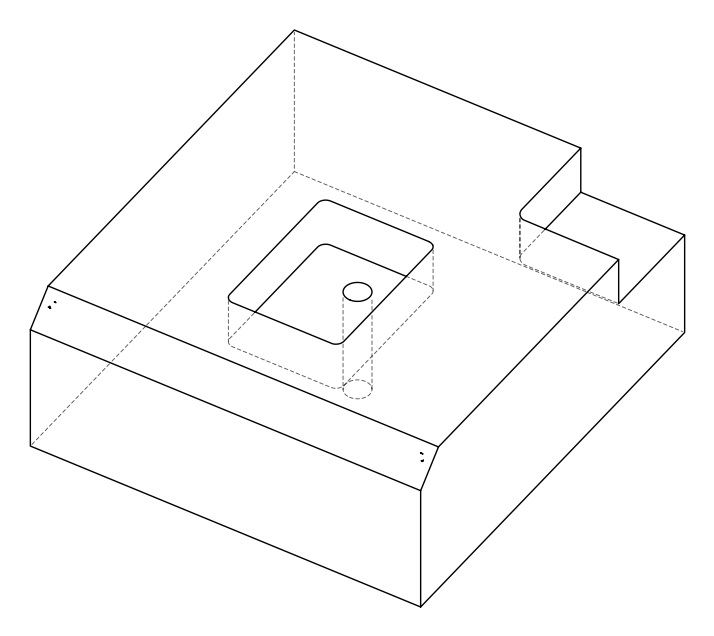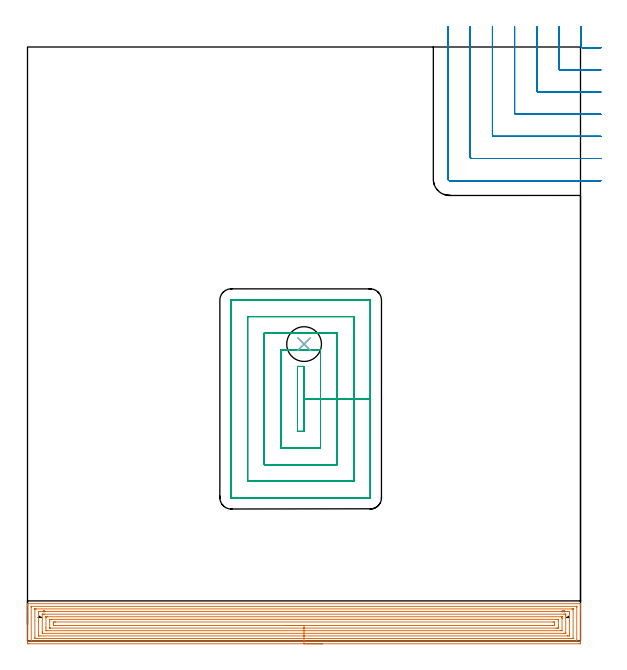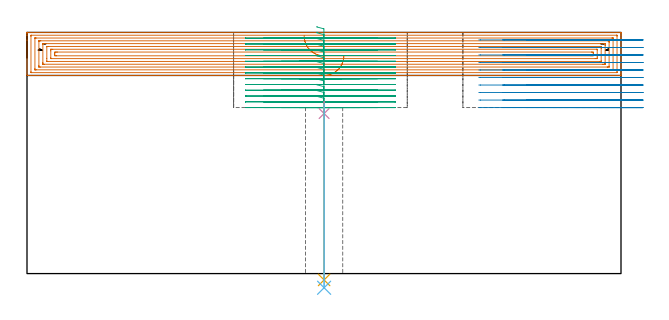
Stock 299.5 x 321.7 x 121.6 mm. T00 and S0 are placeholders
(PLAN: 6 operations, 5 tool changes, 66.2 min)
(1 AREA_MILL | FG_CHAMFER_SURFACE | UGT0205_001 | 19.52 min | 70514 mm3)
(2 MILL_CORNER_NOTCH_RECTANGULAR | CORNER_NOTCH_RECTANGULAR | NXT0201_012 | Follow Part, ap 4, ae 75% | 14.88 min | 242252 mm3)
(3 MILL_RECTANGULAR_POCKET | POCKET_RECTANGULAR_STRAIGHT | NXT0201_011 | Follow Part, ap 3, ae 75% | 30.99 min | 394114 mm3)
(4 SPOT_DRILL | STEP1HOLE | NXT0321_9005460120000 | 0.06 min | 195 mm3)
(5 DRILL_THROUGH_HOLE_INTO_CENTER | STEP1HOLE | NXT0301_065 | 0.36 min | 5645 mm3)
(6 DRILL_TO_ENLARGE_THROUGH_HOLE | STEP1HOLE | UGT0301_256 | 0.38 min | 17425 mm3)
(TOOL UGT0205_001 | Chamfer Mill 20 x 3 x 45 deg. | D20 FL50 Z2)
(TOOL NXT0201_012 | ENDMILL 16mm [2P460-1600-NA 1630] | D16 FL38 Z6)
(TOOL NXT0201_011 | ENDMILL 12mm [2P460-1200-NA 1630] | D12 FL38 Z6)
(TOOL NXT0321_9005460120000 | NC Spot Drill, 142deg, 12mm, Carbide, Uncoated | D12 PA142 FL30 Z2)
(TOOL NXT0301_065 | Carbide Drill 9.4mm [860.1-0940-075A1-MM 2214] | D9.4 PA140 FL98 Z2)
(TOOL UGT0301_256 | Twist Drill 18.8 mm | D18.8 PA118 FL135 Z2)
(OP 1 AREA_MILL)
G17 G21 G94 G90
T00 M6
G54
G17 G0 G90 X159.75 Y-1.5 S1061 M3
G43 Z131.6 H0
Z109.9
G94 G1 X159.712 Z109.028 F250.
X159.598 Z108.164
X159.409 Z107.312
X159.147 Z106.48
X158.813 Z105.674
X158.41 Z104.9
X157.942 Z104.164
X157.411 Z103.472
X156.821 Z102.829
X156.178 Z102.24
X155.486 Z101.708
X154.75 Z101.24
X153.976 Z100.837
X153.17 Z100.503
X152.338 Z100.241
X151.487 Z100.052
X150.622 Z99.938
X149.75 Z99.9
X0.614
X0.313 Y-1.497 Z99.902
X0.01 Y-1.492 Z99.906
X0. Y-1.184 Z100.213
Y16.317 Z117.712
Y18.713 Z120.108
Y19.38 Z120.78
Y19.755 Z121.154
X0.007 Y20.146 Z121.538
X0.01 Y20.197 Z121.588
X0.167 Y20.2 Z121.6
X299.333
X299.49 Y20.197 Z121.588
X299.493 Y20.146 Z121.538
X299.5 Y19.755 Z121.154
Y19.38 Z120.779
Y18.713 Z120.108
Y17.488 Z118.885
Y16.93 Z118.324
Y16.317 Z117.712
Y-0.292 Z101.105
X299.497 Y-0.905 Z100.493
X299.493 Y-1.492 Z99.906
X299.476 Y-1.494 Z99.904
X298.886 Y-1.5 Z99.9
X149.75
Y-0.086 Z101.314
X2.327
X2.181 Y-0.084 Z101.316
X2.085 Y-0.082 Z101.318
X2.014 Y-0.079 Z101.321
X2.01 Y-0.068 Z101.332
X2.007 Y-0.013 Z101.387
X2.001 Y0.385 Z101.785
Y18.219 Z119.619
X2.008 Y18.713 Z120.113
X2.01 Y18.761 Z120.161
X2.019 Y18.779 Z120.179
X2.327 Y18.786 Z120.186
X297.173 Y18.785 Z120.185
X297.319 Y18.784 Z120.184
X297.416 Y18.782 Z120.182
X297.486 Y18.779 Z120.179
X297.49 Y18.768 Z120.168
X297.493 Y18.713 Z120.113
X297.499 Y18.315 Z119.715
Y0.48 Z101.88
X297.492 Y-0.013 Z101.387
X297.49 Y-0.061 Z101.339
X297.482 Y-0.079 Z101.321
X297.173 Y-0.086 Z101.314
X149.75
Y1.328 Z102.728
X4.628 Y1.329 Z102.729
X4.186
X4.038 Y1.331 Z102.731
X4.015 Y1.334 Z102.734
X4.01 Y1.336 Z102.736
X4.007 Y1.363 Z102.763
X4.002 Y1.461 Z102.861
X4. Y1.956 Z103.356
X4.001 Y17.114 Z118.514
X4.005 Y17.3 Z118.7
X4.01 Y17.352 Z118.752
X4.014 Y17.366 Z118.766
X4.021 Y17.367 Z118.767
X4.075 Y17.37 Z118.77
X4.186 Y17.371 Z118.771
X4.636
X294.872
X295.314 Y17.37 Z118.77
X295.462 Y17.368 Z118.768
X295.485 Y17.366 Z118.766
X295.49 Y17.364 Z118.764
X295.493 Y17.337 Z118.737
X295.498 Y17.238 Z118.638
X295.499 Y17.115 Z118.515
X295.5 Y16.93 Z118.33
Y1.585 Z102.985
X295.495 Y1.4 Z102.8
X295.49 Y1.348 Z102.748
X295.486 Y1.334 Z102.734
X295.479 Y1.333 Z102.733
X295.425 Y1.33 Z102.73
X295.314 Y1.329 Z102.729
X294.864 Y1.328 Z102.728
X149.75
Y2.743 Z104.143
X6.784
X6.045 Y2.75 Z104.15
X6.01 Y2.752 Z104.152
X6.006 Y2.798 Z104.198
X6.003 Y2.902 Z104.302
X6.001 Y3.11 Z104.51
X6. Y3.526 Z104.926
X6.001 Y15.578 Z116.978
X6.003 Y15.794 Z117.194
X6.006 Y15.901 Z117.301
X6.01 Y15.949 Z117.349
X6.058 Y15.951 Z117.351
X6.865 Y15.957 Z117.357
X6.946
X292.716
X293.455 Y15.95 Z117.35
X293.49 Y15.948 Z117.348
X293.494 Y15.902 Z117.302
X293.497 Y15.798 Z117.198
X293.499 Y15.59 Z116.99
X293.5 Y15.174 Z116.574
X293.499 Y3.122 Z104.522
X293.498 Y2.906 Z104.306
X293.494 Y2.799 Z104.199
X293.49 Y2.751 Z104.151
X293.442 Y2.748 Z104.148
X292.635 Y2.743 Z104.143
X292.554
X149.75
Y4.157 Z105.557
X8.651 Y4.158 Z105.558
X8.043 Y4.161 Z105.561
X8.018 Y4.163 Z105.563
X8.01 Y4.168 Z105.568
X8.004 Y4.2 Z105.6
X8.001 Y4.446 Z105.846
X8. Y5.095 Z106.495
X8.001 Y14.254 Z115.654
X8.003 Y14.417 Z115.817
X8.007 Y14.498 Z115.898
X8.009 Y14.532 Z115.932
X8.073 Y14.536 Z115.936
X8.364 Y14.541 Z115.941
X8.651 Y14.542 Z115.942
X9.255 Y14.543 Z115.943
X290.849 Y14.542 Z115.942
X291.457 Y14.539 Z115.939
X291.482 Y14.536 Z115.936
X291.49 Y14.532 Z115.932
X291.496 Y14.5 Z115.9
X291.499 Y14.254 Z115.654
X291.5 Y13.605 Z115.005
X291.499 Y4.446 Z105.846
X291.497 Y4.283 Z105.683
X291.494 Y4.202 Z105.602
X291.491 Y4.168 Z105.568
X291.427 Y4.164 Z105.564
X291.136 Y4.159 Z105.559
X290.849 Y4.158 Z105.558
X290.245 Y4.157 Z105.557
X149.75
Y5.571 Z106.971
X10.437 Y5.572 Z106.972
X10.201 Y5.573 Z106.973
X10.068 Y5.576 Z106.976
X10.01 Y5.578 Z106.978
X10.008 Y5.612 Z107.012
X10.002 Y5.772 Z107.172
X10. Y7.121 Z108.521
X10.001 Y12.907 Z114.307
X10.005 Y13.053 Z114.453
X10.01 Y13.105 Z114.505
X10.013 Y13.123 Z114.523
X10.027 Y13.124 Z114.524
X10.108 Y13.126 Z114.526
X10.437 Y13.128 Z114.528
X10.671 Y13.129 Z114.529
X289.063 Y13.128 Z114.528
X289.299 Y13.127 Z114.527
X289.432 Y13.124 Z114.524
X289.49 Y13.122 Z114.522
X289.492 Y13.088 Z114.488
X289.498 Y12.928 Z114.328
X289.5 Y12.471 Z113.871
Y12.035 Z113.435
X289.499 Y5.793 Z107.193
X289.495 Y5.647 Z107.047
X289.49 Y5.595 Z106.995
X289.487 Y5.577 Z106.977
X289.474 Y5.576 Z106.976
X289.392 Y5.574 Z106.974
X289.063 Y5.572 Z106.972
X288.829 Y5.571 Z106.971
X149.75
Y6.985 Z108.385
X12.358 Y6.986 Z108.386
X12.223 Y6.987 Z108.387
X12.088 Y6.991 Z108.391
X12.01 Y6.994 Z108.394
X12.006 Y7.047 Z108.447
X12.003 Y7.121 Z108.521
X12. Y7.343 Z108.743
Y10.91 Z112.31
X12.007 Y11.579 Z112.979
X12.01 Y11.69 Z113.09
X12.015 Y11.708 Z113.108
X12.043 Y11.711 Z113.111
X12.089 Y11.713 Z113.113
X12.223 Y11.714 Z113.114
X12.98 Y11.715 Z113.115
X287.142 Y11.714 Z113.114
X287.277 Y11.713 Z113.113
X287.412 Y11.709 Z113.109
X287.49 Y11.706 Z113.106
X287.494 Y11.653 Z113.053
X287.497 Y11.579 Z112.979
X287.5 Y11.357 Z112.757
Y7.79 Z109.19
X287.493 Y7.121 Z108.521
X287.49 Y7.01 Z108.41
X287.485 Y6.992 Z108.392
X287.457 Y6.989 Z108.389
X287.411 Y6.987 Z108.387
X287.277 Y6.986 Z108.386
X286.52 Y6.985 Z108.385
X149.75
Y8.4 Z109.8
X14.902
X14.513 Y8.401 Z109.801
X14.009 Y8.407 Z109.807
X14. Y8.913 Z110.313
Y9.796 Z111.196
Y9.805 Z111.205
X14.009 Y10.293 Z111.693
X14.399 Y10.298 Z111.698
X14.902 Y10.3 Z111.7
X15.29
X284.598
X284.988 Y10.299 Z111.699
X285.491 Y10.293 Z111.693
X285.5 Y9.787 Z111.187
Y8.895 Z110.295
X285.491 Y8.407 Z109.807
X285.101 Y8.402 Z109.802
X284.598 Y8.4 Z109.8
X284.21
X149.75
X148.878 Z109.838
X148.014 Z109.951
X147.162 Z110.14
X146.33 Z110.403
X145.524 Z110.736
X144.75 Z111.139
X144.014 Z111.608
X143.322 Z112.139
X142.679 Z112.728
X142.09 Z113.372
X141.559 Z114.064
X141.09 Z114.8
X140.687 Z115.573
X140.353 Z116.379
X140.091 Z117.211
X139.902 Z118.063
X139.788 Z118.928
X139.75 Z119.8
G0 Z131.6
M5
M2
(OP 2 MILL_CORNER_NOTCH_RECTANGULAR)
G17 G21 G94 G90
T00 M6
G54
G17 G0 G90 X299.8 Y332.694 S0 M3
G43 Z131.6 H1
Z117.81
G94 G1 Y329.694 F250.
Y322.095 F500.
G3 X300.595 Y321.3 R0.8
G1 X307.5
X310.5 F250.
G0 Z131.6
X287.8 Y332.7
Z117.81
G1 Y329.7
Y310.095 F500.
G3 X288.595 Y309.3 R0.8
G1 X307.5
X310.5 F250.
G0 Z131.6
X275.8 Y332.7
Z117.81
G1 Y329.7
Y298.095 F500.
G3 X276.595 Y297.3 R0.8
G1 X307.5
X310.5 F250.
G0 Z131.6
X263.8 Y332.7
Z117.81
G1 Y329.7
Y286.096 F500.
G3 X264.596 Y285.3 R0.8
G1 X307.5
X310.5 F250.
G0 Z131.6
X251.8 Y332.7
Z117.81
G1 Y329.7
Y274.096 F500.
G3 X252.596 Y273.3 R0.8
G1 X307.5
X310.5 F250.
G0 Z131.6
X239.8 Y332.7
Z117.81
G1 Y329.7
Y262.096 F500.
G3 X240.596 Y261.3 R0.8
G1 X307.5
X310.5 F250.
G0 Z131.6
X227.8 Y332.7
Z117.81
G1 Y329.7
Y250.096 F500.
G3 X228.596 Y249.3 R0.8
G1 X307.5
X310.5 F250.
G0 Z131.6
X299.8 Y332.694
Z114.02
G1 Y329.694
Y322.095 F500.
G3 X300.595 Y321.3 R0.8
G1 X307.5
X310.5 F250.
G0 Z131.6
X287.8 Y332.7
Z114.02
G1 Y329.7
Y310.095 F500.
G3 X288.595 Y309.3 R0.8
G1 X307.5
X310.5 F250.
G0 Z131.6
X275.8 Y332.7
Z114.02
G1 Y329.7
Y298.095 F500.
G3 X276.595 Y297.3 R0.8
G1 X307.5
X310.5 F250.
G0 Z131.6
X263.8 Y332.7
Z114.02
G1 Y329.7
Y286.096 F500.
G3 X264.596 Y285.3 R0.8
G1 X307.5
X310.5 F250.
G0 Z131.6
X251.8 Y332.7
Z114.02
G1 Y329.7
Y274.096 F500.
G3 X252.596 Y273.3 R0.8
G1 X307.5
X310.5 F250.
G0 Z131.6
X239.8 Y332.7
Z114.02
G1 Y329.7
Y262.096 F500.
G3 X240.596 Y261.3 R0.8
G1 X307.5
X310.5 F250.
G0 Z131.6
X227.8 Y332.7
Z114.02
G1 Y329.7
Y250.096 F500.
G3 X228.596 Y249.3 R0.8
G1 X307.5
X310.5 F250.
G0 Z131.6
X299.8 Y332.694
Z110.23
G1 Y329.694
Y322.095 F500.
G3 X300.595 Y321.3 R0.8
G1 X307.5
X310.5 F250.
G0 Z131.6
X287.8 Y332.7
Z110.23
G1 Y329.7
Y310.095 F500.
G3 X288.595 Y309.3 R0.8
G1 X307.5
X310.5 F250.
G0 Z131.6
X275.8 Y332.7
Z110.23
G1 Y329.7
Y298.095 F500.
G3 X276.595 Y297.3 R0.8
G1 X307.5
X310.5 F250.
G0 Z131.6
X263.8 Y332.7
Z110.23
G1 Y329.7
Y286.096 F500.
G3 X264.596 Y285.3 R0.8
G1 X307.5
X310.5 F250.
G0 Z131.6
X251.8 Y332.7
Z110.23
G1 Y329.7
Y274.096 F500.
G3 X252.596 Y273.3 R0.8
G1 X307.5
X310.5 F250.
G0 Z131.6
X239.8 Y332.7
Z110.23
G1 Y329.7
Y262.096 F500.
G3 X240.596 Y261.3 R0.8
G1 X307.5
X310.5 F250.
G0 Z131.6
X227.8 Y332.7
Z110.23
G1 Y329.7
Y250.096 F500.
G3 X228.596 Y249.3 R0.8
G1 X307.5
X310.5 F250.
G0 Z131.6
X299.8 Y332.694
Z106.44
G1 Y329.694
Y322.095 F500.
G3 X300.595 Y321.3 R0.8
G1 X307.5
X310.5 F250.
G0 Z131.6
X287.8 Y332.7
Z106.44
G1 Y329.7
Y310.095 F500.
G3 X288.595 Y309.3 R0.8
G1 X307.5
X310.5 F250.
G0 Z131.6
X275.8 Y332.7
Z106.44
G1 Y329.7
Y298.095 F500.
G3 X276.595 Y297.3 R0.8
G1 X307.5
X310.5 F250.
G0 Z131.6
X263.8 Y332.7
Z106.44
G1 Y329.7
Y286.096 F500.
G3 X264.596 Y285.3 R0.8
G1 X307.5
X310.5 F250.
G0 Z131.6
X251.8 Y332.7
Z106.44
G1 Y329.7
Y274.096 F500.
G3 X252.596 Y273.3 R0.8
G1 X307.5
X310.5 F250.
G0 Z131.6
X239.8 Y332.7
Z106.44
G1 Y329.7
Y262.096 F500.
G3 X240.596 Y261.3 R0.8
G1 X307.5
X310.5 F250.
G0 Z131.6
X227.8 Y332.7
Z106.44
G1 Y329.7
Y250.096 F500.
G3 X228.596 Y249.3 R0.8
G1 X307.5
X310.5 F250.
G0 Z131.6
X299.8 Y332.694
Z102.65
G1 Y329.694
Y322.095 F500.
G3 X300.595 Y321.3 R0.8
G1 X307.5
X310.5 F250.
G0 Z131.6
X287.8 Y332.7
Z102.65
G1 Y329.7
Y310.095 F500.
G3 X288.595 Y309.3 R0.8
G1 X307.5
X310.5 F250.
G0 Z131.6
X275.8 Y332.7
Z102.65
G1 Y329.7
Y298.095 F500.
G3 X276.595 Y297.3 R0.8
G1 X307.5
X310.5 F250.
G0 Z131.6
X263.8 Y332.7
Z102.65
G1 Y329.7
Y286.096 F500.
G3 X264.596 Y285.3 R0.8
G1 X307.5
X310.5 F250.
G0 Z131.6
X251.8 Y332.7
Z102.65
G1 Y329.7
Y274.096 F500.
G3 X252.596 Y273.3 R0.8
G1 X307.5
X310.5 F250.
G0 Z131.6
X239.8 Y332.7
Z102.65
G1 Y329.7
Y262.096 F500.
G3 X240.596 Y261.3 R0.8
G1 X307.5
X310.5 F250.
G0 Z131.6
X227.8 Y332.7
Z102.65
G1 Y329.7
Y250.096 F500.
G3 X228.596 Y249.3 R0.8
G1 X307.5
X310.5 F250.
G0 Z131.6
X299.8 Y332.694
Z98.86
G1 Y329.694
Y322.095 F500.
G3 X300.595 Y321.3 R0.8
G1 X307.5
X310.5 F250.
G0 Z131.6
X287.8 Y332.7
Z98.86
G1 Y329.7
Y310.095 F500.
G3 X288.595 Y309.3 R0.8
G1 X307.5
X310.5 F250.
G0 Z131.6
X275.8 Y332.7
Z98.86
G1 Y329.7
Y298.095 F500.
G3 X276.595 Y297.3 R0.8
G1 X307.5
X310.5 F250.
G0 Z131.6
X263.8 Y332.7
Z98.86
G1 Y329.7
Y286.096 F500.
G3 X264.596 Y285.3 R0.8
G1 X307.5
X310.5 F250.
G0 Z131.6
X251.8 Y332.7
Z98.86
G1 Y329.7
Y274.096 F500.
G3 X252.596 Y273.3 R0.8
G1 X307.5
X310.5 F250.
G0 Z131.6
X239.8 Y332.7
Z98.86
G1 Y329.7
Y262.096 F500.
G3 X240.596 Y261.3 R0.8
G1 X307.5
X310.5 F250.
G0 Z131.6
X227.8 Y332.7
Z98.86
G1 Y329.7
Y250.096 F500.
G3 X228.596 Y249.3 R0.8
G1 X307.5
X310.5 F250.
G0 Z131.6
X299.8 Y332.694
Z95.07
G1 Y329.694
Y322.095 F500.
G3 X300.595 Y321.3 R0.8
G1 X307.5
X310.5 F250.
G0 Z131.6
X287.8 Y332.7
Z95.07
G1 Y329.7
Y310.095 F500.
G3 X288.595 Y309.3 R0.8
G1 X307.5
X310.5 F250.
G0 Z131.6
X275.8 Y332.7
Z95.07
G1 Y329.7
Y298.095 F500.
G3 X276.595 Y297.3 R0.8
G1 X307.5
X310.5 F250.
G0 Z131.6
X263.8 Y332.7
Z95.07
G1 Y329.7
Y286.096 F500.
G3 X264.596 Y285.3 R0.8
G1 X307.5
X310.5 F250.
G0 Z131.6
X251.8 Y332.7
Z95.07
G1 Y329.7
Y274.096 F500.
G3 X252.596 Y273.3 R0.8
G1 X307.5
X310.5 F250.
G0 Z131.6
X239.8 Y332.7
Z95.07
G1 Y329.7
Y262.096 F500.
G3 X240.596 Y261.3 R0.8
G1 X307.5
X310.5 F250.
G0 Z131.6
X227.8 Y332.7
Z95.07
G1 Y329.7
Y250.096 F500.
G3 X228.596 Y249.3 R0.8
G1 X307.5
X310.5 F250.
G0 Z131.6
X299.8 Y332.694
Z91.28
G1 Y329.694
Y322.095 F500.
G3 X300.595 Y321.3 R0.8
G1 X307.5
X310.5 F250.
G0 Z131.6
X287.8 Y332.7
Z91.28
G1 Y329.7
Y310.095 F500.
G3 X288.595 Y309.3 R0.8
G1 X307.5
X310.5 F250.
G0 Z131.6
X275.8 Y332.7
Z91.28
G1 Y329.7
Y298.095 F500.
G3 X276.595 Y297.3 R0.8
G1 X307.5
X310.5 F250.
G0 Z131.6
X263.8 Y332.7
Z91.28
G1 Y329.7
Y286.096 F500.
G3 X264.596 Y285.3 R0.8
G1 X307.5
X310.5 F250.
G0 Z131.6
X251.8 Y332.7
Z91.28
G1 Y329.7
Y274.096 F500.
G3 X252.596 Y273.3 R0.8
G1 X307.5
X310.5 F250.
G0 Z131.6
X239.8 Y332.7
Z91.28
G1 Y329.7
Y262.096 F500.
G3 X240.596 Y261.3 R0.8
G1 X307.5
X310.5 F250.
G0 Z131.6
X227.8 Y332.7
Z91.28
G1 Y329.7
Y250.096 F500.
G3 X228.596 Y249.3 R0.8
G1 X307.5
X310.5 F250.
G0 Z131.6
X299.8 Y332.694
Z87.49
G1 Y329.694
Y322.095 F500.
G3 X300.595 Y321.3 R0.8
G1 X307.5
X310.5 F250.
G0 Z131.6
X287.8 Y332.7
Z87.49
G1 Y329.7
Y310.095 F500.
G3 X288.595 Y309.3 R0.8
G1 X307.5
X310.5 F250.
G0 Z131.6
X275.8 Y332.7
Z87.49
G1 Y329.7
Y298.095 F500.
G3 X276.595 Y297.3 R0.8
G1 X307.5
X310.5 F250.
G0 Z131.6
X263.8 Y332.7
Z87.49
G1 Y329.7
Y286.096 F500.
G3 X264.596 Y285.3 R0.8
G1 X307.5
X310.5 F250.
G0 Z131.6
X251.8 Y332.7
Z87.49
G1 Y329.7
Y274.096 F500.
G3 X252.596 Y273.3 R0.8
G1 X307.5
X310.5 F250.
G0 Z131.6
X239.8 Y332.7
Z87.49
G1 Y329.7
Y262.096 F500.
G3 X240.596 Y261.3 R0.8
G1 X307.5
X310.5 F250.
G0 Z131.6
X227.8 Y332.7
Z87.49
G1 Y329.7
Y250.096 F500.
G3 X228.596 Y249.3 R0.8
G1 X307.5
X310.5 F250.
G0 Z131.6
X299.8 Y332.694
Z83.7
G1 Y329.694
Y322.095 F500.
G3 X300.595 Y321.3 R0.8
G1 X307.5
X310.5 F250.
G0 Z131.6
X287.8 Y332.7
Z83.7
G1 Y329.7
Y310.095 F500.
G3 X288.595 Y309.3 R0.8
G1 X307.5
X310.5 F250.
G0 Z131.6
X275.8 Y332.7
Z83.7
G1 Y329.7
Y298.095 F500.
G3 X276.595 Y297.3 R0.8
G1 X307.5
X310.5 F250.
G0 Z131.6
X263.8 Y332.7
Z83.7
G1 Y329.7
Y286.096 F500.
G3 X264.596 Y285.3 R0.8
G1 X307.5
X310.5 F250.
G0 Z131.6
X251.8 Y332.7
Z83.7
G1 Y329.7
Y274.096 F500.
G3 X252.596 Y273.3 R0.8
G1 X307.5
X310.5 F250.
G0 Z131.6
X239.8 Y332.7
Z83.7
G1 Y329.7
Y262.096 F500.
G3 X240.596 Y261.3 R0.8
G1 X307.5
X310.5 F250.
G0 Z131.6
X227.8 Y332.7
Z83.7
G1 Y329.7
Y250.096 F500.
G3 X228.596 Y249.3 R0.8
G1 X307.5
X310.5 F250.
G0 Z131.6
M5
M2
(OP 3 MILL_RECTANGULAR_POCKET)
G17 G21 G94 G90
T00 M6
G54
G17 G0 G90 X146.2 Y114.476 S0 M3
G43 Z131.6 H1
Z124.6
G94 G1 Y113.5 Z124.338 F250.
X149.7 Z123.4
Y131.1 Z118.685
Y148.7 F500.
X146.2
Y113.5
X149.7
Y131.1
X158.7
Y157.7
X137.2
Y104.5
X158.7
Y131.1
X167.7
Y166.7
X128.2
Y95.5
X167.7
Y131.1
X176.7
Y175.7
X119.2
Y86.5
X176.7
Y131.1
X185.7
Y184.6
X185.695 Y184.655
X185.655 Y184.695
X185.6 Y184.7
X110.3
X110.245 Y184.695
X110.205 Y184.655
X110.2 Y184.6
Y77.6
X110.205 Y77.545
X110.245 Y77.505
X110.3 Y77.5
X185.6
X185.655 Y77.505
X185.695 Y77.545
X185.7 Y77.6
Y131.1
Y132.1
G0 X146.2 Y114.476 Z121.685
G1 Y113.5 Z121.423 F250.
X149.7 Z120.485
Y131.1 Z115.769
Y148.7 F500.
X146.2
Y113.5
X149.7
Y131.1
X158.7
Y157.7
X137.2
Y104.5
X158.7
Y131.1
X167.7
Y166.7
X128.2
Y95.5
X167.7
Y131.1
X176.7
Y175.7
X119.2
Y86.5
X176.7
Y131.1
X185.7
Y184.6
X185.695 Y184.655
X185.655 Y184.695
X185.6 Y184.7
X110.3
X110.245 Y184.695
X110.205 Y184.655
X110.2 Y184.6
Y77.6
X110.205 Y77.545
X110.245 Y77.505
X110.3 Y77.5
X185.6
X185.655 Y77.505
X185.695 Y77.545
X185.7 Y77.6
Y131.1
Y132.1
G0 X146.2 Y114.476 Z118.769
G1 Y113.5 Z118.507 F250.
X149.7 Z117.57
Y131.1 Z112.854
Y148.7 F500.
X146.2
Y113.5
X149.7
Y131.1
X158.7
Y157.7
X137.2
Y104.5
X158.7
Y131.1
X167.7
Y166.7
X128.2
Y95.5
X167.7
Y131.1
X176.7
Y175.7
X119.2
Y86.5
X176.7
Y131.1
X185.7
Y184.6
X185.695 Y184.655
X185.655 Y184.695
X185.6 Y184.7
X110.3
X110.245 Y184.695
X110.205 Y184.655
X110.2 Y184.6
Y77.6
X110.205 Y77.545
X110.245 Y77.505
X110.3 Y77.5
X185.6
X185.655 Y77.505
X185.695 Y77.545
X185.7 Y77.6
Y131.1
Y132.1
G0 X146.2 Y114.476 Z115.854
G1 Y113.5 Z115.592 F250.
X149.7 Z114.654
Y131.1 Z109.938
Y148.7 F500.
X146.2
Y113.5
X149.7
Y131.1
X158.7
Y157.7
X137.2
Y104.5
X158.7
Y131.1
X167.7
Y166.7
X128.2
Y95.5
X167.7
Y131.1
X176.7
Y175.7
X119.2
Y86.5
X176.7
Y131.1
X185.7
Y184.6
X185.695 Y184.655
X185.655 Y184.695
X185.6 Y184.7
X110.3
X110.245 Y184.695
X110.205 Y184.655
X110.2 Y184.6
Y77.6
X110.205 Y77.545
X110.245 Y77.505
X110.3 Y77.5
X185.6
X185.655 Y77.505
X185.695 Y77.545
X185.7 Y77.6
Y131.1
Y132.1
G0 X146.2 Y114.476 Z112.938
G1 Y113.5 Z112.677 F250.
X149.7 Z111.739
Y131.1 Z107.023
Y148.7 F500.
X146.2
Y113.5
X149.7
Y131.1
X158.7
Y157.7
X137.2
Y104.5
X158.7
Y131.1
X167.7
Y166.7
X128.2
Y95.5
X167.7
Y131.1
X176.7
Y175.7
X119.2
Y86.5
X176.7
Y131.1
X185.7
Y184.6
X185.695 Y184.655
X185.655 Y184.695
X185.6 Y184.7
X110.3
X110.245 Y184.695
X110.205 Y184.655
X110.2 Y184.6
Y77.6
X110.205 Y77.545
X110.245 Y77.505
X110.3 Y77.5
X185.6
X185.655 Y77.505
X185.695 Y77.545
X185.7 Y77.6
Y131.1
Y132.1
G0 X146.2 Y114.476 Z110.023
G1 Y113.5 Z109.761 F250.
X149.7 Z108.824
Y131.1 Z104.108
Y148.7 F500.
X146.2
Y113.5
X149.7
Y131.1
X158.7
Y157.7
X137.2
Y104.5
X158.7
Y131.1
X167.7
Y166.7
X128.2
Y95.5
X167.7
Y131.1
X176.7
Y175.7
X119.2
Y86.5
X176.7
Y131.1
X185.7
Y184.6
X185.695 Y184.655
X185.655 Y184.695
X185.6 Y184.7
X110.3
X110.245 Y184.695
X110.205 Y184.655
X110.2 Y184.6
Y77.6
X110.205 Y77.545
X110.245 Y77.505
X110.3 Y77.5
X185.6
X185.655 Y77.505
X185.695 Y77.545
X185.7 Y77.6
Y131.1
Y132.1
G0 X146.2 Y114.476 Z107.108
G1 Y113.5 Z106.846 F250.
X149.7 Z105.908
Y131.1 Z101.192
Y148.7 F500.
X146.2
Y113.5
X149.7
Y131.1
X158.7
Y157.7
X137.2
Y104.5
X158.7
Y131.1
X167.7
Y166.7
X128.2
Y95.5
X167.7
Y131.1
X176.7
Y175.7
X119.2
Y86.5
X176.7
Y131.1
X185.7
Y184.6
X185.695 Y184.655
X185.655 Y184.695
X185.6 Y184.7
X110.3
X110.245 Y184.695
X110.205 Y184.655
X110.2 Y184.6
Y77.6
X110.205 Y77.545
X110.245 Y77.505
X110.3 Y77.5
X185.6
X185.655 Y77.505
X185.695 Y77.545
X185.7 Y77.6
Y131.1
Y132.1
G0 X146.2 Y114.476 Z104.192
G1 Y113.5 Z103.931 F250.
X149.7 Z102.993
Y131.1 Z98.277
Y148.7 F500.
X146.2
Y113.5
X149.7
Y131.1
X158.7
Y157.7
X137.2
Y104.5
X158.7
Y131.1
X167.7
Y166.7
X128.2
Y95.5
X167.7
Y131.1
X176.7
Y175.7
X119.2
Y86.5
X176.7
Y131.1
X185.7
Y184.6
X185.695 Y184.655
X185.655 Y184.695
X185.6 Y184.7
X110.3
X110.245 Y184.695
X110.205 Y184.655
X110.2 Y184.6
Y77.6
X110.205 Y77.545
X110.245 Y77.505
X110.3 Y77.5
X185.6
X185.655 Y77.505
X185.695 Y77.545
X185.7 Y77.6
Y131.1
Y132.1
G0 X146.2 Y114.476 Z101.277
G1 Y113.5 Z101.015 F250.
X149.7 Z100.077
Y131.1 Z95.362
Y148.7 F500.
X146.2
Y113.5
X149.7
Y131.1
X158.7
Y157.7
X137.2
Y104.5
X158.7
Y131.1
X167.7
Y166.7
X128.2
Y95.5
X167.7
Y131.1
X176.7
Y175.7
X119.2
Y86.5
X176.7
Y131.1
X185.7
Y184.6
X185.695 Y184.655
X185.655 Y184.695
X185.6 Y184.7
X110.3
X110.245 Y184.695
X110.205 Y184.655
X110.2 Y184.6
Y77.6
X110.205 Y77.545
X110.245 Y77.505
X110.3 Y77.5
X185.6
X185.655 Y77.505
X185.695 Y77.545
X185.7 Y77.6
Y131.1
Y132.1
G0 X146.2 Y114.476 Z98.362
G1 Y113.5 Z98.1 F250.
X149.7 Z97.162
Y131.1 Z92.446
Y148.7 F500.
X146.2
Y113.5
X149.7
Y131.1
X158.7
Y157.7
X137.2
Y104.5
X158.7
Y131.1
X167.7
Y166.7
X128.2
Y95.5
X167.7
Y131.1
X176.7
Y175.7
X119.2
Y86.5
X176.7
Y131.1
X185.7
Y184.6
X185.695 Y184.655
X185.655 Y184.695
X185.6 Y184.7
X110.3
X110.245 Y184.695
X110.205 Y184.655
X110.2 Y184.6
Y77.6
X110.205 Y77.545
X110.245 Y77.505
X110.3 Y77.5
X185.6
X185.655 Y77.505
X185.695 Y77.545
X185.7 Y77.6
Y131.1
Y132.1
G0 X146.2 Y114.476 Z95.446
G1 Y113.5 Z95.184 F250.
X149.7 Z94.247
Y131.1 Z89.531
Y148.7 F500.
X146.2
Y113.5
X149.7
Y131.1
X158.7
Y157.7
X137.2
Y104.5
X158.7
Y131.1
X167.7
Y166.7
X128.2
Y95.5
X167.7
Y131.1
X176.7
Y175.7
X119.2
Y86.5
X176.7
Y131.1
X185.7
Y184.6
X185.695 Y184.655
X185.655 Y184.695
X185.6 Y184.7
X110.3
X110.245 Y184.695
X110.205 Y184.655
X110.2 Y184.6
Y77.6
X110.205 Y77.545
X110.245 Y77.505
X110.3 Y77.5
X185.6
X185.655 Y77.505
X185.695 Y77.545
X185.7 Y77.6
Y131.1
Y132.1
G0 X146.2 Y114.476 Z92.531
G1 Y113.5 Z92.269 F250.
X149.7 Z91.331
Y131.1 Z86.615
Y148.7 F500.
X146.2
Y113.5
X149.7
Y131.1
X158.7
Y157.7
X137.2
Y104.5
X158.7
Y131.1
X167.7
Y166.7
X128.2
Y95.5
X167.7
Y131.1
X176.7
Y175.7
X119.2
Y86.5
X176.7
Y131.1
X185.7
Y184.6
X185.695 Y184.655
X185.655 Y184.695
X185.6 Y184.7
X110.3
X110.245 Y184.695
X110.205 Y184.655
X110.2 Y184.6
Y77.6
X110.205 Y77.545
X110.245 Y77.505
X110.3 Y77.5
X185.6
X185.655 Y77.505
X185.695 Y77.545
X185.7 Y77.6
Y131.1
Y132.1
G0 X146.2 Y114.476 Z89.615
G1 Y113.5 Z89.354 F250.
X149.7 Z88.416
Y131.1 Z83.7
Y148.7 F500.
X146.2
Y113.5
X149.7
Y131.1
X158.7
Y157.7
X137.2
Y104.5
X158.7
Y131.1
X167.7
Y166.7
X128.2
Y95.5
X167.7
Y131.1
X176.7
Y175.7
X119.2
Y86.5
X176.7
Y131.1
X185.7
Y184.6
X185.695 Y184.655
X185.655 Y184.695
X185.6 Y184.7
X110.3
X110.245 Y184.695
X110.205 Y184.655
X110.2 Y184.6
Y77.6
X110.205 Y77.545
X110.245 Y77.505
X110.3 Y77.5
X185.6
X185.655 Y77.505
X185.695 Y77.545
X185.7 Y77.6
Y131.1
Y132.1
G0 Z131.6
M5
M2
(OP 4 SPOT_DRILL)
G17 G21 G94 G90
T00 M6
G54
G17 G0 G90 X149.8 Y160.8 S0 M3
G43 Z131.6 H0
G94 G81 G98 Z80.7 F250. R86.7
G80
M5
M2
(OP 5 DRILL_THROUGH_HOLE_INTO_CENTER)
G17 G21 G94 G90
T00 M6
G54
G17 G0 G90 X149.8 Y160.8 S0 M3
G43 Z131.6 H1
G94 G73 G98 Z-3.211 F250. Q8.691 R85.7
G80
M5
M2
(OP 6 DRILL_TO_ENLARGE_THROUGH_HOLE)
G17 G21 G94 G90
T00 M6
G54
G17 G0 G90 X149.8 Y160.8 S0 M3
G43 Z131.6 H0
G94 G73 G98 Z-7.148 F250. Q18.17 R85.7
G80
M5
M2
